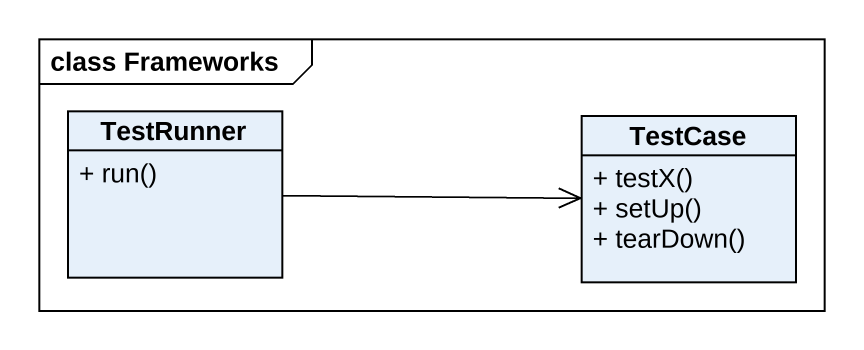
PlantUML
@startuml
mainframe class Frameworks
hide circle
hide empty members
skinparam classAttributeIconSize 0
class TestRunner {
  + run()
}
class TestCase {
  + testX()
  + setUp()
  + tearDown()
}
TestRunner -right-> TestCase
@enduml
